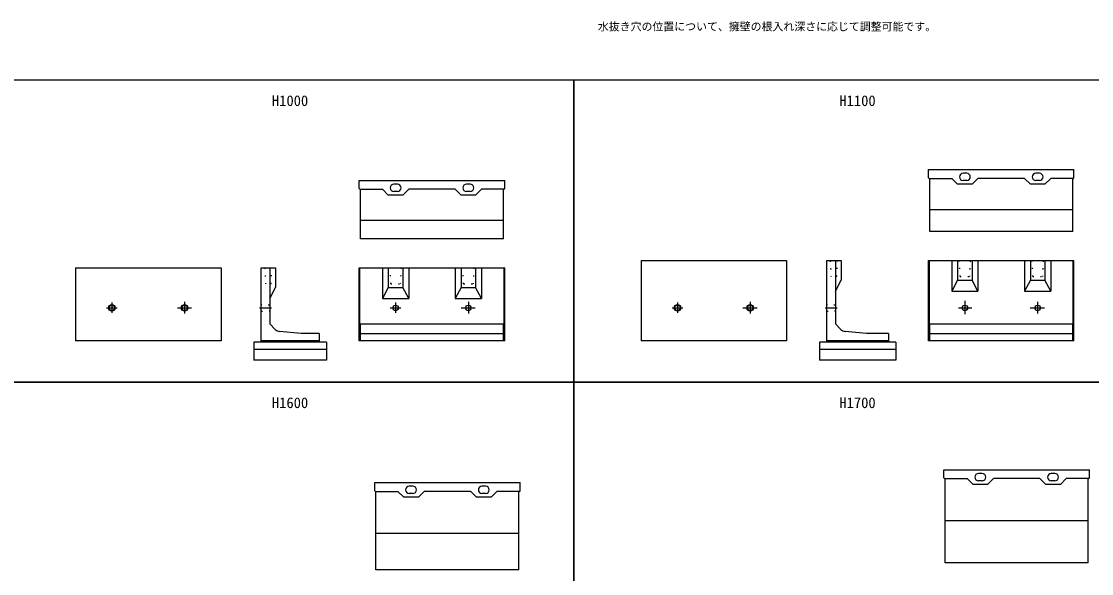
# Model space of a CAD drawing. Units: millimetres, scale not verified. Extents: x -50400 to 50400, y -17820 to 17820.
# Drawn here: x -32794 to -18083, y -557 to 7029 of the extents above; entities that cross this region are included whole.
import ezdxf
from ezdxf.enums import TextEntityAlignment as Align

# ---------------------------------------------------------------- set-up
doc = ezdxf.new("R2010")
doc.units = ezdxf.units.MM
doc.header["$LTSCALE"] = 60
doc.linetypes.add('DOTTED', pattern=[1.75, 0.25, -1.5])
doc.linetypes.add('LONG_DASHED_DOTTED', pattern=[15.25, 12, -1.5, 0.25, -1.5])
for name, color, linetype, lineweight in [('0-0_CENTER', 7, 'LONG_DASHED_DOTTED', 25), ('0-4_HYO', 3, 'Continuous', 25), ('0-6_OUTLINE', 1, 'Continuous', 25), ('0-7_OUTLINE2', 4, 'DOTTED', 25), ('0-8_TXT', 7, 'Continuous', 25)]:
    doc.layers.add(name, color=color, linetype=linetype, lineweight=lineweight)
doc.styles.add('ＭＳ ゴシック', font='')
doc.styles.get('ＭＳ ゴシック').set_extended_font_data('MS Gothic')

msp = doc.modelspace()

# ---------------------------------------------------------------- linework, layer by layer
at = {"layer": '0-0_CENTER'}
for p, q in [((-31624.99, 3092.61), (-31478.15, 3092.61)), ((-31550, 3166), (-31550, 3026.42)), ((-30650.29, 3092.61), (-30455.9, 3092.61)), ((-30550, 3175.69), (-30550, 3014.78)), ((-29518.81, 3092.61), (-29354.02, 3092.61)), ((-27724.99, 3092.61), (-27578.15, 3092.61)), ((-27650, 3166), (-27650, 3026.42)), ((-26750.29, 3092.61), (-26555.9, 3092.61)), ((-26650, 3175.69), (-26650, 3014.78)), ((-23849.99, 3092.61), (-23703.15, 3092.61)), ((-23775, 3166), (-23775, 3026.42)), ((-22875.29, 3092.61), (-22680.9, 3092.61)), ((-22775, 3175.69), (-22775, 3014.78)), ((-21743.81, 3092.61), (-21579.02, 3092.61)), ((-19914.36, 3092.61), (-19727.52, 3092.61)), ((-19825, 3188.21), (-19825, 3009.16)), ((-18925.29, 3092.61), (-18730.9, 3092.61)), ((-18825, 3175.69), (-18825, 3014.78))]:
    msp.add_line(p, q, dxfattribs=at)
at = {"layer": '0-4_HYO'}
for points in [[(-33000, 2072.61), (-25200, 2072.61), (-25200, 6222.61), (-33000, 6222.61)], [(-25200, 2072.61), (-17400, 2072.61), (-17400, 6222.61), (-25200, 6222.61)], [(-33000, -3077.39), (-25200, -3077.39), (-25200, 2072.61), (-33000, 2072.61)], [(-25200, -3077.39), (-17400, -3077.39), (-17400, 2072.61), (-25200, 2072.61)]]:
    msp.add_lwpolyline(points, close=True, dxfattribs=at)
at = {"layer": '0-6_OUTLINE'}
for p, q in [((-20325, 4992.61), (-18325, 4992.61)), ((-20325, 4881.61), (-20325, 4992.61)), ((-20307, 4863.61), (-20325, 4881.61)), ((-20316, 4872.61), (-20005, 4872.61)), ((-20307, 4142.61), (-20307, 4863.61)), ((-19800, 4942.61), (-19850, 4942.61)), ((-19725, 4792.61), (-19645, 4872.61)), ((-19005, 4872.61), (-19645, 4872.61)), ((-18925, 4792.61), (-19005, 4872.61)), ((-18800, 4942.61), (-18850, 4942.61)), ((-18725, 4792.61), (-18645, 4872.61)), ((-18334, 4872.61), (-18645, 4872.61)), ((-18343, 4863.61), (-18325, 4881.61)), ((-18343, 4142.61), (-18343, 4863.61)), ((-18325, 4881.61), (-18325, 4992.61)), ((-28150, 4842.61), (-26150, 4842.61)), ((-28150, 4731.61), (-28150, 4842.61)), ((-28132, 4713.61), (-28150, 4731.61)), ((-28141, 4722.61), (-27830, 4722.61)), ((-28132, 4042.61), (-28132, 4713.61)), ((-27625, 4792.61), (-27675, 4792.61)), ((-27550, 4642.61), (-27470, 4722.61)), ((-26830, 4722.61), (-27470, 4722.61)), ((-26750, 4642.61), (-26830, 4722.61)), ((-26625, 4792.61), (-26675, 4792.61)), ((-26550, 4642.61), (-26470, 4722.61)), ((-26159, 4722.61), (-26470, 4722.61)), ((-26168, 4713.61), (-26150, 4731.61)), ((-26168, 4042.61), (-26168, 4713.61)), ((-26150, 4731.61), (-26150, 4842.61)), ((-19800, 4842.61), (-19850, 4842.61)), ((-18725, 4792.61), (-18924.26, 4792.61)), ((-18800, 4842.61), (-18850, 4842.61)), ((-27625, 4692.61), (-27675, 4692.61)), ((-26550, 4642.61), (-26749.26, 4642.61)), ((-26625, 4692.61), (-26675, 4692.61)), ((-18343, 4442.61), (-20307, 4442.61)), ((-26168, 4292.61), (-28132, 4292.61)), ((-18343, 4142.61), (-20307, 4142.61)), ((-26168, 4042.61), (-28132, 4042.61)), ((-24275, 3742.61), (-22275, 3742.61)), ((-24275, 3742.61), (-24275, 2642.61)), ((-21725, 3742.61), (-21525, 3742.61)), ((-21725, 3742.61), (-21725, 2622.61)), ((-21605, 3742.61), (-21605, 2872.61)), ((-21525, 3742.61), (-21525, 3472.61)), ((-20325, 3742.61), (-18325, 3742.61)), ((-20325, 2642.61), (-20325, 3742.61)), ((-20316, 3742.61), (-20316, 2872.61)), ((-20005, 3742.61), (-20005, 3322.61)), ((-19925, 3742.61), (-19925, 3472.61)), ((-19725, 3742.61), (-19725, 3472.61)), ((-19645, 3742.61), (-19645, 3322.61)), ((-19005, 3742.61), (-19005, 3322.61)), ((-18925, 3742.61), (-18925, 3472.61)), ((-18725, 3742.61), (-18725, 3472.61)), ((-18645, 3742.61), (-18645, 3322.61)), ((-18334, 2872.61), (-18334, 3742.61)), ((-18325, 2642.61), (-18325, 3742.61)), ((-32050, 3642.61), (-32050, 2642.61)), ((-29500, 3642.61), (-29300, 3642.61)), ((-29500, 2622.61), (-29500, 3642.61)), ((-29380, 3642.61), (-29380, 2872.61)), ((-29300, 3642.61), (-29300, 3372.61)), ((-28150, 2642.61), (-28150, 3642.61)), ((-28150, 3642.61), (-26150, 3642.61)), ((-28141, 2872.61), (-28141, 3642.61)), ((-27830, 3642.61), (-27830, 3222.61)), ((-27750, 3642.61), (-27750, 3372.61)), ((-27550, 3642.61), (-27550, 3372.61)), ((-27470, 3642.61), (-27470, 3222.61)), ((-26830, 3642.61), (-26830, 3222.61)), ((-26750, 3642.61), (-26750, 3372.61)), ((-26550, 3642.61), (-26550, 3372.61)), ((-26470, 3642.61), (-26470, 3222.61)), ((-26159, 2872.61), (-26159, 3642.61)), ((-26150, 2642.61), (-26150, 3642.61)), ((-21605, 3322.61), (-21525, 3472.61)), ((-19925, 3472.61), (-20005, 3322.61)), ((-19925, 3472.61), (-19725, 3472.61)), ((-19645, 3322.61), (-19725, 3472.61)), ((-18925, 3472.61), (-19005, 3322.61)), ((-18925, 3472.61), (-18725, 3472.61)), ((-18645, 3322.61), (-18725, 3472.61)), ((-29380, 3222.61), (-29300, 3372.61)), ((-27750, 3372.61), (-27830, 3222.61)), ((-27750, 3372.61), (-27550, 3372.61)), ((-27470, 3222.61), (-27550, 3372.61)), ((-26750, 3372.61), (-26830, 3222.61)), ((-26750, 3372.61), (-26550, 3372.61)), ((-26470, 3222.61), (-26550, 3372.61)), ((-20005, 3322.61), (-19645, 3322.61)), ((-19005, 3322.61), (-18645, 3322.61)), ((-27830, 3222.61), (-27470, 3222.61)), ((-26830, 3222.61), (-26470, 3222.61)), ((-29305.6, 2798.22), (-29380, 2872.61)), ((-28132, 2863.61), (-28141, 2872.61)), ((-28141, 2872.61), (-26159, 2872.61)), ((-28132, 2642.61), (-28132, 2863.61)), ((-26159, 2872.61), (-26168, 2863.61)), ((-26168, 2642.61), (-26168, 2863.61)), ((-21530.6, 2798.22), (-21605, 2872.61)), ((-20307, 2863.61), (-20316, 2872.61)), ((-20316, 2872.61), (-18334, 2872.61)), ((-20307, 2642.61), (-20307, 2863.61)), ((-18334, 2872.61), (-18343, 2863.61)), ((-18343, 2642.61), (-18343, 2863.61)), ((-28950, 2742.61), (-29243.94, 2769.34)), ((-28700, 2742.61), (-28950, 2742.61)), ((-28700, 2742.61), (-28700, 2622.61)), ((-28132, 2742.61), (-26168, 2742.61)), ((-21175, 2742.61), (-21468.94, 2769.34)), ((-20875, 2742.61), (-21175, 2742.61)), ((-20875, 2742.61), (-20875, 2622.61)), ((-20307, 2742.61), (-18343, 2742.61)), ((-28600, 2622.61), (-29600, 2622.61)), ((-29600, 2622.61), (-29600, 2372.61)), ((-28600, 2522.61), (-29600, 2522.61)), ((-28700, 2642.61), (-29500, 2642.61)), ((-28600, 2622.61), (-28600, 2372.61)), ((-26150, 2642.61), (-28150, 2642.61)), ((-20775, 2622.61), (-21825, 2622.61)), ((-21825, 2622.61), (-21825, 2372.61)), ((-20775, 2522.61), (-21825, 2522.61)), ((-20875, 2642.61), (-21725, 2642.61)), ((-20775, 2622.61), (-20775, 2372.61)), ((-18325, 2642.61), (-20325, 2642.61)), ((-28600, 2372.61), (-29600, 2372.61)), ((-20775, 2372.61), (-21825, 2372.61)), ((-20112.5, 867.61), (-18112.5, 867.61)), ((-20103.5, 747.61), (-19792.5, 747.61)), ((-19712.5, 667.61), (-19792.5, 747.61)), ((-19587.5, 817.61), (-19637.5, 817.61)), ((-19512.5, 667.61), (-19432.5, 747.61)), ((-18587.5, 817.61), (-18637.5, 817.61)), ((-18512.5, 667.61), (-18432.5, 747.61)), ((-18121.5, 747.61), (-18432.5, 747.61)), ((-18130.5, 738.61), (-18112.5, 756.61)), ((-18130.5, -407.39), (-18130.5, 738.61)), ((-18112.5, 756.61), (-18112.5, 867.61)), ((-27937.5, 692.61), (-25937.5, 692.61)), ((-27412.5, 642.61), (-27462.5, 642.61)), ((-26412.5, 642.61), (-26462.5, 642.61)), ((-25937.5, 581.61), (-25937.5, 692.61)), ((-19512.5, 667.61), (-19712.5, 667.61)), ((-19587.5, 717.61), (-19637.5, 717.61)), ((-18512.5, 667.61), (-18712.5, 667.61)), ((-18587.5, 717.61), (-18637.5, 717.61)), ((-27928.5, 572.61), (-27617.5, 572.61)), ((-27537.5, 492.61), (-27617.5, 572.61)), ((-27337.5, 492.61), (-27537.5, 492.61)), ((-27412.5, 542.61), (-27462.5, 542.61)), ((-27337.5, 492.61), (-27257.5, 572.61)), ((-26337.5, 492.61), (-26537.5, 492.61)), ((-26412.5, 542.61), (-26462.5, 542.61)), ((-26337.5, 492.61), (-26257.5, 572.61)), ((-25946.5, 572.61), (-26257.5, 572.61)), ((-25955.5, 563.61), (-25937.5, 581.61)), ((-25955.5, -507.39), (-25955.5, 563.61)), ((-18130.5, 167.61), (-20094.5, 167.61)), ((-25955.5, -7.39), (-27919.5, -7.39))]:
    msp.add_line(p, q, dxfattribs=at)
for points in [[(-19725, 4792.61), (-19925, 4792.61), (-20005, 4872.61)], [(-27550, 4642.61), (-27750, 4642.61), (-27830, 4722.61)], [(-22275, 3742.61), (-22275, 2642.61), (-24275, 2642.61)], [(-32050, 3642.61), (-30050, 3642.61), (-30050, 2642.61), (-32050, 2642.61)], [(-20094.5, 738.61), (-20112.5, 756.61), (-20112.5, 867.61)], [(-18130.5, -407.39), (-20094.5, -407.39), (-20094.5, 738.61)], [(-18712.5, 667.61), (-18792.5, 747.61), (-19432.5, 747.61)], [(-27919.5, 563.61), (-27937.5, 581.61), (-27937.5, 692.61)], [(-25955.5, -507.39), (-27919.5, -507.39), (-27919.5, 563.61)], [(-26537.5, 492.61), (-26617.5, 572.61), (-27257.5, 572.61)]]:
    msp.add_lwpolyline(points, dxfattribs=at)
for centre, radius in [((-31550, 3092.61), 45), ((-31550, 3092.61), 37.5), ((-30550, 3092.61), 45), ((-30550, 3092.61), 37.5), ((-27650, 3092.61), 37.5), ((-26650, 3092.61), 37.5), ((-23775, 3092.61), 45), ((-23775, 3092.61), 37.5), ((-22775, 3092.61), 45), ((-22775, 3092.61), 37.5), ((-19825, 3092.61), 37.5), ((-18825, 3092.61), 37.5)]:
    msp.add_circle(centre, radius, dxfattribs=at)
for centre, radius, start, end in [((-19850, 4892.61), 50, 90, 270), ((-19800, 4892.61), 50, 270, 90), ((-18850, 4892.61), 50, 90, 270), ((-18800, 4892.61), 50, 270, 90), ((-27675, 4742.61), 50, 90, 270), ((-27625, 4742.61), 50, 270, 90), ((-26675, 4742.61), 50, 90, 270), ((-26625, 4742.61), 50, 270, 90), ((-29234.89, 2868.93), 100, 225, 264.80557), ((-21459.89, 2868.93), 100, 225, 264.80557), ((-19637.5, 767.61), 50, 90, 270), ((-19587.5, 767.61), 50, 270, 90), ((-18637.5, 767.61), 50, 90, 270), ((-18587.5, 767.61), 50, 270, 90), ((-27462.5, 592.61), 50, 90, 270), ((-27412.5, 592.61), 50, 270, 90), ((-26462.5, 592.61), 50, 90, 270), ((-26412.5, 592.61), 50, 270, 90)]:
    msp.add_arc(centre, radius, start, end, dxfattribs=at)
at = {"layer": '0-7_OUTLINE2'}
for p, q in [((-21675, 3742.61), (-21665, 3522.61)), ((-21585, 3522.61), (-21575, 3742.61)), ((-19890, 3522.61), (-19900, 3742.61)), ((-19750, 3742.61), (-19760, 3522.61)), ((-18890, 3522.61), (-18900, 3742.61)), ((-18750, 3742.61), (-18760, 3522.61)), ((-29450, 3642.61), (-29440, 3422.61)), ((-29360, 3422.61), (-29350, 3642.61)), ((-27715, 3422.61), (-27725, 3642.61)), ((-27575, 3642.61), (-27585, 3422.61)), ((-26715, 3422.61), (-26725, 3642.61)), ((-26575, 3642.61), (-26585, 3422.61)), ((-29360, 3422.61), (-29440, 3422.61)), ((-27715, 3422.61), (-27585, 3422.61)), ((-26715, 3422.61), (-26585, 3422.61)), ((-21585, 3522.61), (-21665, 3522.61)), ((-19890, 3522.61), (-19760, 3522.61)), ((-18890, 3522.61), (-18760, 3522.61)), ((-29495, 3137.3), (-29500, 3142.61)), ((-29385, 3130.43), (-29495, 3137.3)), ((-29385, 3130.43), (-29380, 3135.11)), ((-21720, 3137.3), (-21725, 3142.61)), ((-21610, 3130.43), (-21720, 3137.3)), ((-21610, 3130.43), (-21605, 3135.11)), ((-29495, 3047.93), (-29500, 3042.61)), ((-29495, 3047.93), (-29385, 3054.8)), ((-29385, 3054.8), (-29380, 3050.11)), ((-21720, 3047.93), (-21725, 3042.61)), ((-21720, 3047.93), (-21610, 3054.8)), ((-21610, 3054.8), (-21605, 3050.11))]:
    msp.add_line(p, q, dxfattribs=at)

# ---------------------------------------------------------------- texts
at = {"layer": '0-8_TXT', "style": 'ＭＳ ゴシック'}
for s, height, p in [('水', 110, (-24869.71, 6869.93)), ('抜', 110, (-24719.71, 6869.93)), ('き', 110, (-24569.71, 6869.93)), ('穴', 110, (-24419.71, 6869.93)), ('の', 110, (-24269.71, 6869.93)), ('位', 110, (-24119.71, 6869.93)), ('置', 110, (-23969.71, 6869.93)), ('に', 110, (-23819.71, 6869.93)), ('つ', 110, (-23669.71, 6869.93)), ('い', 110, (-23519.71, 6869.93)), ('て', 110, (-23369.71, 6869.93)), ('、', 110, (-23219.71, 6869.93)), ('擁', 110, (-23069.71, 6869.93)), ('壁', 110, (-22919.71, 6869.93)), ('の', 110, (-22769.71, 6869.93)), ('根', 110, (-22619.71, 6869.93)), ('入', 110, (-22469.71, 6869.93)), ('れ', 110, (-22319.71, 6869.93)), ('深', 110, (-22169.71, 6869.93)), ('さ', 110, (-22019.71, 6869.93)), ('に', 110, (-21869.71, 6869.93)), ('応', 110, (-21719.71, 6869.93)), ('じ', 110, (-21569.71, 6869.93)), ('て', 110, (-21419.71, 6869.93)), ('調', 110, (-21269.71, 6869.93)), ('整', 110, (-21119.71, 6869.93)), ('可', 110, (-20969.71, 6869.93)), ('能', 110, (-20819.71, 6869.93)), ('で', 110, (-20669.71, 6869.93)), ('す', 110, (-20519.71, 6869.93)), ('。', 110, (-20369.71, 6869.93)), ('H1000', 146.6, (-29350, 5822.61)), ('H1100', 146.6, (-21550, 5822.61)), ('H1600', 146.6, (-29350, 1672.61)), ('H1700', 146.6, (-21550, 1672.61))]:
    msp.add_text(s, height=height, dxfattribs=at).set_placement(p, align=Align.BOTTOM_LEFT)

doc.saveas('drawing.dxf')
